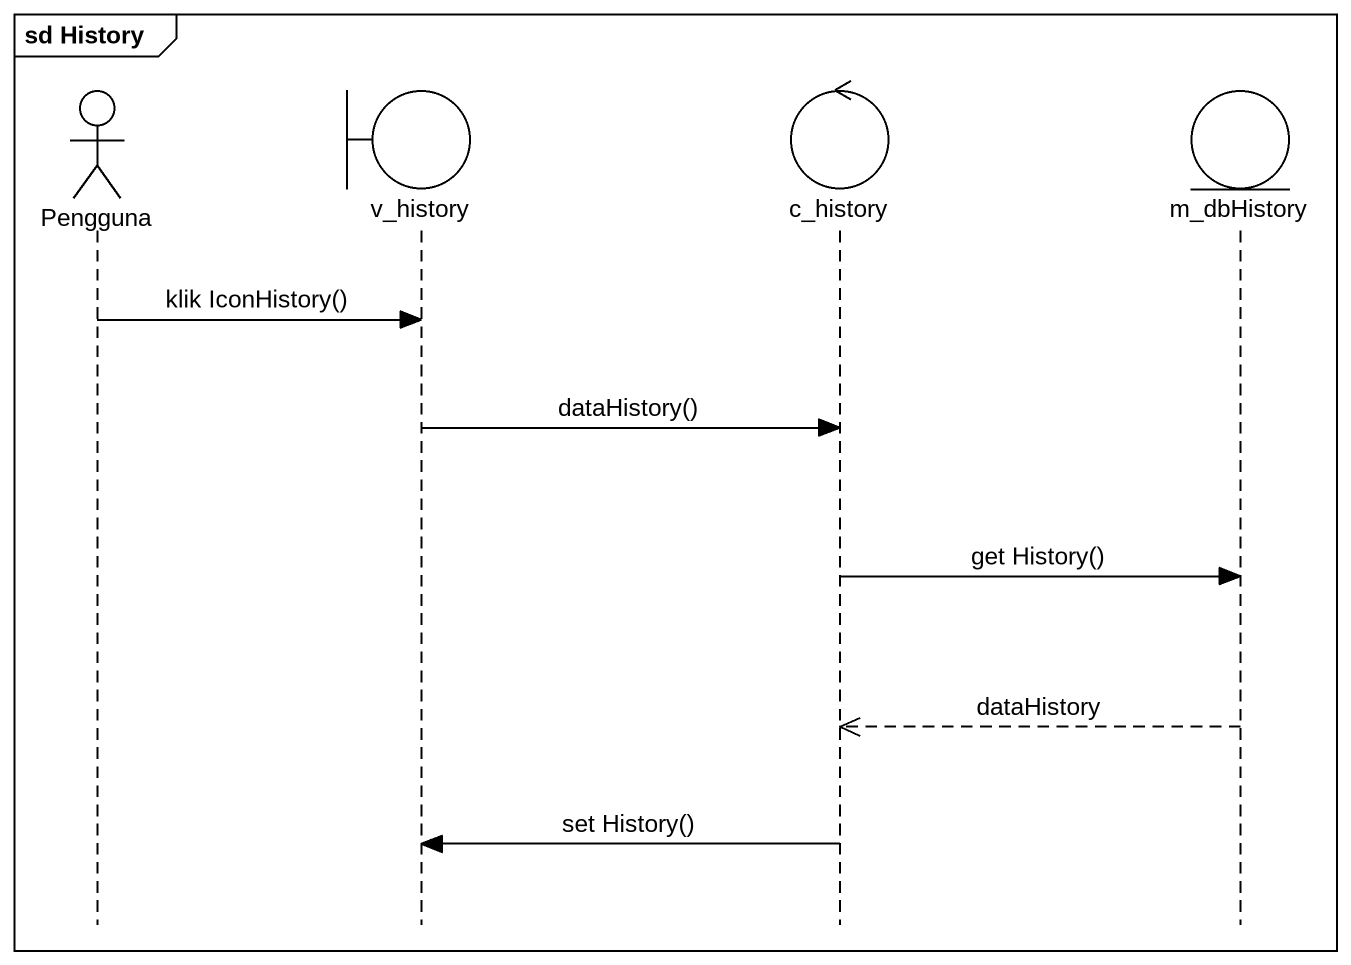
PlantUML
@startuml
mainframe sd History
hide footbox
actor Pengguna
boundary v_history
control c_history
entity m_dbHistory

Pengguna -> v_history : klik IconHistory()
v_history -> c_history : dataHistory()
c_history -> m_dbHistory : get History()
m_dbHistory -->> c_history : dataHistory
c_history -> v_history : set History()
@enduml
